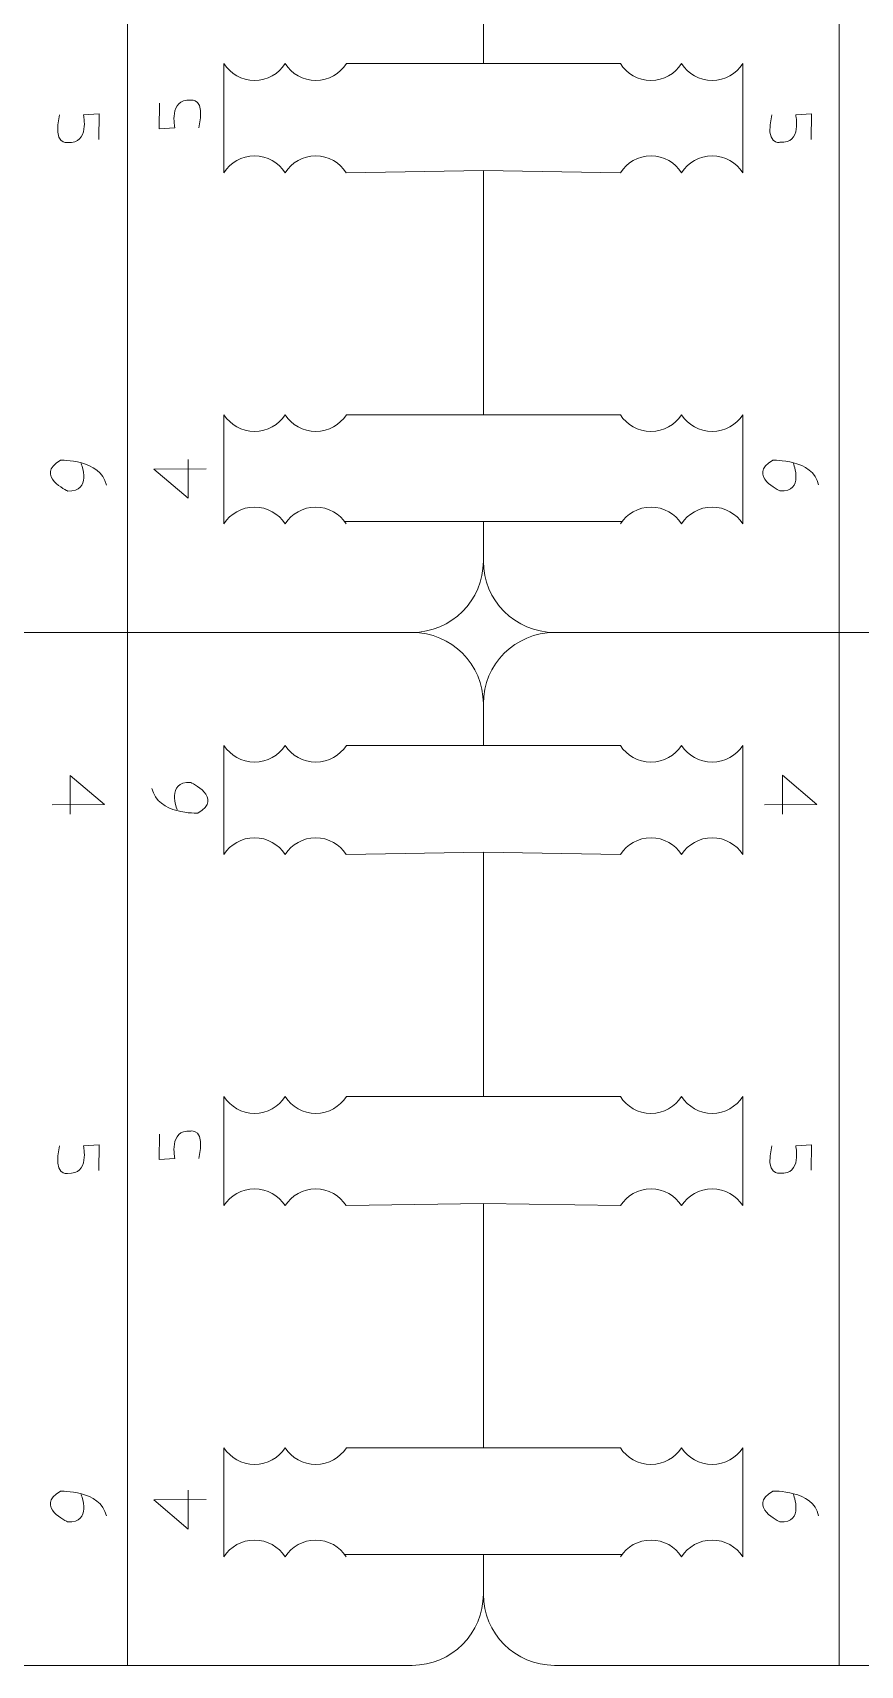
# Model space of a CAD drawing. Header units: centimetres. Extents: x -25 to 25, y -32.5 to 32.5.
# Drawn here: x -5.078 to -2.708, y 10.937 to 15.61 of the extents above; entities that cross this region are included whole.
import ezdxf

# ---------------------------------------------------------------- set-up
doc = ezdxf.new("R2010")
doc.units = ezdxf.units.CM
doc.header["$MEASUREMENT"] = 0
doc.layers.add('Capa 1', color=7, linetype='Continuous')

msp = doc.modelspace()

# ---------------------------------------------------------------- linework, layer by layer
at = {"layer": 'Capa 1', "color": 250, "lineweight": 9}
for points in [[(-4.80633, 13.89342), (-4.80633, 13.89342), (-4.80633, 16.84943), (-4.80633, 16.84943)], [(-2.76905, 13.89342), (-2.76905, 13.89342), (-2.76905, 16.84943), (-2.76905, 16.84943)], [(-4.53066, 15.2089), (-4.53066, 15.2089), (-4.53049, 15.521), (-4.53049, 15.521)], [(-3.39538, 15.521), (-3.39538, 15.521), (-3.78771, 15.521), (-3.78771, 15.521)], [(-3.04475, 15.2089), (-3.04475, 15.2089), (-3.04492, 15.521), (-3.04492, 15.521)], [(-3.78771, 15.21516), (-3.78771, 15.21516), (-3.39521, 15.2089), (-3.39521, 15.2089)], [(-4.53066, 14.20405), (-4.53066, 14.20405), (-4.53049, 14.51615), (-4.53049, 14.51615)], [(-3.39538, 14.51615), (-3.39538, 14.51615), (-3.78771, 14.51615), (-3.78771, 14.51615)], [(-3.04475, 14.20405), (-3.04475, 14.20405), (-3.04492, 14.51615), (-3.04492, 14.51615)], [(-3.78771, 14.2103), (-3.78771, 14.2103), (-3.39086, 14.2103), (-3.39086, 14.2103)], [(-4.80633, 10.93743), (-4.80633, 10.93743), (-4.80633, 13.89344), (-4.80633, 13.89344)], [(-3.78771, 13.68952), (-3.78771, 13.80167), (-3.69595, 13.89342), (-3.58381, 13.89342)], [(-2.76905, 10.93743), (-2.76905, 10.93743), (-2.76905, 13.89344), (-2.76905, 13.89344)], [(-4.53066, 13.25777), (-4.53066, 13.25777), (-4.53049, 13.56987), (-4.53049, 13.56987)], [(-3.39538, 13.56987), (-3.39538, 13.56987), (-3.78771, 13.56987), (-3.78771, 13.56987)], [(-3.04475, 13.25777), (-3.04475, 13.25777), (-3.04492, 13.56987), (-3.04492, 13.56987)], [(-3.78771, 13.26402), (-3.78771, 13.26402), (-3.39521, 13.25777), (-3.39521, 13.25777)], [(-4.53066, 12.25291), (-4.53066, 12.25291), (-4.53049, 12.56501), (-4.53049, 12.56501)], [(-3.39538, 12.56501), (-3.39538, 12.56501), (-3.78771, 12.56501), (-3.78771, 12.56501)], [(-3.04475, 12.25291), (-3.04475, 12.25291), (-3.04492, 12.56501), (-3.04492, 12.56501)], [(-3.78771, 12.25916), (-3.78771, 12.25916), (-3.39521, 12.25291), (-3.39521, 12.25291)], [(-4.53066, 11.24806), (-4.53066, 11.24806), (-4.53049, 11.56016), (-4.53049, 11.56016)], [(-3.39538, 11.56016), (-3.39538, 11.56016), (-3.78771, 11.56016), (-3.78771, 11.56016)], [(-3.04475, 11.24806), (-3.04475, 11.24806), (-3.04492, 11.56016), (-3.04492, 11.56016)], [(-3.78771, 11.25431), (-3.78771, 11.25431), (-3.39086, 11.25431), (-3.39086, 11.25431)]]:
    msp.add_open_spline(points, degree=3, dxfattribs=at)
for points, knots in [([(-4.18003, 15.521), (-4.18003, 15.521), (-3.78771, 15.521), (-3.78771, 15.521), (-3.78771, 15.521), (-3.78771, 15.521), (-3.78771, 16.22001), (-3.78771, 16.22001), (-3.78771, 16.22001), (-3.78771, 16.22001), (-4.1802, 16.21376), (-4.1802, 16.21376)], [0, 0, 0, 0, 0.25, 0.25, 0.25, 0.25, 0.5, 0.5, 0.5, 0.5, 1, 1, 1, 1]), ([(-4.35526, 15.521), (-4.37376, 15.49219), (-4.40609, 15.47309), (-4.44288, 15.47309), (-4.44288, 15.47309), (-4.47966, 15.47309), (-4.51199, 15.49219), (-4.53049, 15.521)], [0, 0, 0, 0, 0.3333333, 0.3333333, 0.3333333, 0.3333333, 1, 1, 1, 1]), ([(-4.18003, 15.521), (-4.19853, 15.49219), (-4.23086, 15.47309), (-4.26765, 15.47309), (-4.26765, 15.47309), (-4.30443, 15.47309), (-4.33676, 15.49219), (-4.35526, 15.521)], [0, 0, 0, 0, 0.3333333, 0.3333333, 0.3333333, 0.3333333, 1, 1, 1, 1]), ([(-3.39538, 15.521), (-3.37688, 15.49219), (-3.34455, 15.47309), (-3.30776, 15.47309), (-3.30776, 15.47309), (-3.27098, 15.47309), (-3.23865, 15.49219), (-3.22015, 15.521)], [0, 0, 0, 0, 0.3333333, 0.3333333, 0.3333333, 0.3333333, 1, 1, 1, 1]), ([(-3.22015, 15.521), (-3.20165, 15.49219), (-3.16932, 15.47309), (-3.13253, 15.47309), (-3.13253, 15.47309), (-3.09575, 15.47309), (-3.06342, 15.49219), (-3.04492, 15.521)], [0, 0, 0, 0, 0.3333333, 0.3333333, 0.3333333, 0.3333333, 1, 1, 1, 1]), ([(-4.35543, 15.2089), (-4.37392, 15.23772), (-4.40626, 15.25682), (-4.44304, 15.25682), (-4.44304, 15.25682), (-4.47983, 15.25682), (-4.51216, 15.23772), (-4.53066, 15.2089)], [0, 0, 0, 0, 0.3333333, 0.3333333, 0.3333333, 0.3333333, 1, 1, 1, 1]), ([(-4.1802, 15.2089), (-4.1987, 15.23772), (-4.23103, 15.25682), (-4.26781, 15.25682), (-4.26781, 15.25682), (-4.3046, 15.25682), (-4.33693, 15.23772), (-4.35543, 15.2089)], [0, 0, 0, 0, 0.3333333, 0.3333333, 0.3333333, 0.3333333, 1, 1, 1, 1]), ([(-3.39521, 15.2089), (-3.37671, 15.23772), (-3.34438, 15.25682), (-3.3076, 15.25682), (-3.3076, 15.25682), (-3.27081, 15.25682), (-3.23848, 15.23772), (-3.21998, 15.2089)], [0, 0, 0, 0, 0.3333333, 0.3333333, 0.3333333, 0.3333333, 1, 1, 1, 1]), ([(-3.21998, 15.2089), (-3.20149, 15.23772), (-3.16915, 15.25682), (-3.13237, 15.25682), (-3.13237, 15.25682), (-3.09558, 15.25682), (-3.06325, 15.23772), (-3.04475, 15.2089)], [0, 0, 0, 0, 0.3333333, 0.3333333, 0.3333333, 0.3333333, 1, 1, 1, 1]), ([(-4.18003, 14.51615), (-4.18003, 14.51615), (-3.78771, 14.51615), (-3.78771, 14.51615), (-3.78771, 14.51615), (-3.78771, 14.51615), (-3.78771, 15.21516), (-3.78771, 15.21516), (-3.78771, 15.21516), (-3.78771, 15.21516), (-4.1802, 15.2089), (-4.1802, 15.2089)], [0, 0, 0, 0, 0.25, 0.25, 0.25, 0.25, 0.5, 0.5, 0.5, 0.5, 1, 1, 1, 1]), ([(-4.35526, 14.51615), (-4.37376, 14.48733), (-4.40609, 14.46823), (-4.44288, 14.46823), (-4.44288, 14.46823), (-4.47966, 14.46823), (-4.51199, 14.48733), (-4.53049, 14.51615)], [0, 0, 0, 0, 0.3333333, 0.3333333, 0.3333333, 0.3333333, 1, 1, 1, 1]), ([(-4.18003, 14.51615), (-4.19853, 14.48733), (-4.23086, 14.46823), (-4.26765, 14.46823), (-4.26765, 14.46823), (-4.30443, 14.46823), (-4.33676, 14.48733), (-4.35526, 14.51615)], [0, 0, 0, 0, 0.3333333, 0.3333333, 0.3333333, 0.3333333, 1, 1, 1, 1]), ([(-3.39538, 14.51615), (-3.37688, 14.48733), (-3.34455, 14.46823), (-3.30776, 14.46823), (-3.30776, 14.46823), (-3.27098, 14.46823), (-3.23865, 14.48733), (-3.22015, 14.51615)], [0, 0, 0, 0, 0.3333333, 0.3333333, 0.3333333, 0.3333333, 1, 1, 1, 1]), ([(-3.22015, 14.51615), (-3.20165, 14.48733), (-3.16932, 14.46823), (-3.13253, 14.46823), (-3.13253, 14.46823), (-3.09575, 14.46823), (-3.06342, 14.48733), (-3.04492, 14.51615)], [0, 0, 0, 0, 0.3333333, 0.3333333, 0.3333333, 0.3333333, 1, 1, 1, 1]), ([(-4.35543, 14.20405), (-4.37392, 14.23286), (-4.40626, 14.25196), (-4.44304, 14.25196), (-4.44304, 14.25196), (-4.47983, 14.25196), (-4.51216, 14.23286), (-4.53066, 14.20405)], [0, 0, 0, 0, 0.3333333, 0.3333333, 0.3333333, 0.3333333, 1, 1, 1, 1]), ([(-4.1802, 14.20405), (-4.1987, 14.23286), (-4.23103, 14.25196), (-4.26781, 14.25196), (-4.26781, 14.25196), (-4.3046, 14.25196), (-4.33693, 14.23286), (-4.35543, 14.20405)], [0, 0, 0, 0, 0.3333333, 0.3333333, 0.3333333, 0.3333333, 1, 1, 1, 1]), ([(-3.39521, 14.20405), (-3.37671, 14.23286), (-3.34438, 14.25196), (-3.3076, 14.25196), (-3.3076, 14.25196), (-3.27081, 14.25196), (-3.23848, 14.23286), (-3.21998, 14.20405)], [0, 0, 0, 0, 0.3333333, 0.3333333, 0.3333333, 0.3333333, 1, 1, 1, 1]), ([(-3.21998, 14.20405), (-3.20149, 14.23286), (-3.16915, 14.25196), (-3.13237, 14.25196), (-3.13237, 14.25196), (-3.09558, 14.25196), (-3.06325, 14.23286), (-3.04475, 14.20405)], [0, 0, 0, 0, 0.3333333, 0.3333333, 0.3333333, 0.3333333, 1, 1, 1, 1]), ([(-4.80635, 13.89342), (-4.33423, 13.89342), (-3.9916, 13.89342), (-3.9916, 13.89342), (-3.9916, 13.89342), (-3.87946, 13.89342), (-3.78771, 13.98518), (-3.78771, 14.09732), (-3.78771, 14.09732), (-3.78771, 14.09732), (-3.78771, 14.2103), (-3.78771, 14.2103), (-3.78771, 14.2103), (-3.78771, 14.2103), (-4.18455, 14.2103), (-4.18455, 14.2103)], [0, 0, 0, 0, 0.2, 0.2, 0.2, 0.2, 0.4, 0.4, 0.4, 0.4, 0.6, 0.6, 0.6, 0.6, 1, 1, 1, 1]), ([(-2.76906, 13.89342), (-2.29695, 13.89342), (-1.95432, 13.89342), (-1.95432, 13.89342), (-1.95432, 13.89342), (-1.84218, 13.89342), (-1.75042, 13.98518), (-1.75042, 14.09732), (-1.75042, 14.09732), (-1.75042, 14.09732), (-1.75042, 14.2103), (-1.75042, 14.2103), (-1.75042, 14.2103), (-1.75042, 14.2103), (-2.14727, 14.2103), (-2.14727, 14.2103)], [0, 0, 0, 0, 0.2, 0.2, 0.2, 0.2, 0.4, 0.4, 0.4, 0.4, 0.6, 0.6, 0.6, 0.6, 1, 1, 1, 1]), ([(-4.80635, 13.89342), (-5.27846, 13.89342), (-5.62109, 13.89342), (-5.62109, 13.89342), (-5.62109, 13.89342), (-5.73323, 13.89342), (-5.82499, 13.98518), (-5.82499, 14.09732)], [0, 0, 0, 0, 0.3333333, 0.3333333, 0.3333333, 0.3333333, 1, 1, 1, 1]), ([(-2.76906, 13.89342), (-3.24118, 13.89342), (-3.58381, 13.89342), (-3.58381, 13.89342), (-3.58381, 13.89342), (-3.69595, 13.89342), (-3.78771, 13.98518), (-3.78771, 14.09732)], [0, 0, 0, 0, 0.3333333, 0.3333333, 0.3333333, 0.3333333, 1, 1, 1, 1]), ([(-4.18003, 13.56987), (-4.18003, 13.56987), (-3.78771, 13.56987), (-3.78771, 13.56987), (-3.78771, 13.56987), (-3.78771, 13.56987), (-3.78771, 13.68952), (-3.78771, 13.68952), (-3.78771, 13.68952), (-3.78771, 13.80167), (-3.87946, 13.89342), (-3.9916, 13.89342)], [0, 0, 0, 0, 0.25, 0.25, 0.25, 0.25, 0.5, 0.5, 0.5, 0.5, 1, 1, 1, 1]), ([(-4.35526, 13.56987), (-4.37376, 13.54105), (-4.40609, 13.52195), (-4.44288, 13.52195), (-4.44288, 13.52195), (-4.47966, 13.52195), (-4.51199, 13.54105), (-4.53049, 13.56987)], [0, 0, 0, 0, 0.3333333, 0.3333333, 0.3333333, 0.3333333, 1, 1, 1, 1]), ([(-4.18003, 13.56987), (-4.19853, 13.54105), (-4.23086, 13.52195), (-4.26765, 13.52195), (-4.26765, 13.52195), (-4.30443, 13.52195), (-4.33676, 13.54105), (-4.35526, 13.56987)], [0, 0, 0, 0, 0.3333333, 0.3333333, 0.3333333, 0.3333333, 1, 1, 1, 1]), ([(-3.39538, 13.56987), (-3.37688, 13.54105), (-3.34455, 13.52195), (-3.30776, 13.52195), (-3.30776, 13.52195), (-3.27098, 13.52195), (-3.23865, 13.54105), (-3.22015, 13.56987)], [0, 0, 0, 0, 0.3333333, 0.3333333, 0.3333333, 0.3333333, 1, 1, 1, 1]), ([(-3.22015, 13.56987), (-3.20165, 13.54105), (-3.16932, 13.52195), (-3.13253, 13.52195), (-3.13253, 13.52195), (-3.09575, 13.52195), (-3.06342, 13.54105), (-3.04492, 13.56987)], [0, 0, 0, 0, 0.3333333, 0.3333333, 0.3333333, 0.3333333, 1, 1, 1, 1]), ([(-4.35543, 13.25777), (-4.37392, 13.28659), (-4.40626, 13.30569), (-4.44304, 13.30569), (-4.44304, 13.30569), (-4.47983, 13.30569), (-4.51216, 13.28659), (-4.53066, 13.25777)], [0, 0, 0, 0, 0.3333333, 0.3333333, 0.3333333, 0.3333333, 1, 1, 1, 1]), ([(-4.1802, 13.25777), (-4.1987, 13.28659), (-4.23103, 13.30569), (-4.26781, 13.30569), (-4.26781, 13.30569), (-4.3046, 13.30569), (-4.33693, 13.28659), (-4.35543, 13.25777)], [0, 0, 0, 0, 0.3333333, 0.3333333, 0.3333333, 0.3333333, 1, 1, 1, 1]), ([(-3.39521, 13.25777), (-3.37671, 13.28659), (-3.34438, 13.30569), (-3.3076, 13.30569), (-3.3076, 13.30569), (-3.27081, 13.30569), (-3.23848, 13.28659), (-3.21998, 13.25777)], [0, 0, 0, 0, 0.3333333, 0.3333333, 0.3333333, 0.3333333, 1, 1, 1, 1]), ([(-3.21998, 13.25777), (-3.20149, 13.28659), (-3.16915, 13.30569), (-3.13237, 13.30569), (-3.13237, 13.30569), (-3.09558, 13.30569), (-3.06325, 13.28659), (-3.04475, 13.25777)], [0, 0, 0, 0, 0.3333333, 0.3333333, 0.3333333, 0.3333333, 1, 1, 1, 1]), ([(-4.18003, 12.56501), (-4.18003, 12.56501), (-3.78771, 12.56501), (-3.78771, 12.56501), (-3.78771, 12.56501), (-3.78771, 12.56501), (-3.78771, 13.26402), (-3.78771, 13.26402), (-3.78771, 13.26402), (-3.78771, 13.26402), (-4.1802, 13.25777), (-4.1802, 13.25777)], [0, 0, 0, 0, 0.25, 0.25, 0.25, 0.25, 0.5, 0.5, 0.5, 0.5, 1, 1, 1, 1]), ([(-4.35526, 12.56501), (-4.37376, 12.5362), (-4.40609, 12.5171), (-4.44288, 12.5171), (-4.44288, 12.5171), (-4.47966, 12.5171), (-4.51199, 12.5362), (-4.53049, 12.56501)], [0, 0, 0, 0, 0.3333333, 0.3333333, 0.3333333, 0.3333333, 1, 1, 1, 1]), ([(-4.18003, 12.56501), (-4.19853, 12.5362), (-4.23086, 12.5171), (-4.26765, 12.5171), (-4.26765, 12.5171), (-4.30443, 12.5171), (-4.33676, 12.5362), (-4.35526, 12.56501)], [0, 0, 0, 0, 0.3333333, 0.3333333, 0.3333333, 0.3333333, 1, 1, 1, 1]), ([(-3.39538, 12.56501), (-3.37688, 12.5362), (-3.34455, 12.5171), (-3.30776, 12.5171), (-3.30776, 12.5171), (-3.27098, 12.5171), (-3.23865, 12.5362), (-3.22015, 12.56501)], [0, 0, 0, 0, 0.3333333, 0.3333333, 0.3333333, 0.3333333, 1, 1, 1, 1]), ([(-3.22015, 12.56501), (-3.20165, 12.5362), (-3.16932, 12.5171), (-3.13253, 12.5171), (-3.13253, 12.5171), (-3.09575, 12.5171), (-3.06342, 12.5362), (-3.04492, 12.56501)], [0, 0, 0, 0, 0.3333333, 0.3333333, 0.3333333, 0.3333333, 1, 1, 1, 1]), ([(-4.35543, 12.25291), (-4.37392, 12.28173), (-4.40626, 12.30083), (-4.44304, 12.30083), (-4.44304, 12.30083), (-4.47983, 12.30083), (-4.51216, 12.28173), (-4.53066, 12.25291)], [0, 0, 0, 0, 0.3333333, 0.3333333, 0.3333333, 0.3333333, 1, 1, 1, 1]), ([(-4.1802, 12.25291), (-4.1987, 12.28173), (-4.23103, 12.30083), (-4.26781, 12.30083), (-4.26781, 12.30083), (-4.3046, 12.30083), (-4.33693, 12.28173), (-4.35543, 12.25291)], [0, 0, 0, 0, 0.3333333, 0.3333333, 0.3333333, 0.3333333, 1, 1, 1, 1]), ([(-3.39521, 12.25291), (-3.37671, 12.28173), (-3.34438, 12.30083), (-3.3076, 12.30083), (-3.3076, 12.30083), (-3.27081, 12.30083), (-3.23848, 12.28173), (-3.21998, 12.25291)], [0, 0, 0, 0, 0.3333333, 0.3333333, 0.3333333, 0.3333333, 1, 1, 1, 1]), ([(-3.21998, 12.25291), (-3.20149, 12.28173), (-3.16915, 12.30083), (-3.13237, 12.30083), (-3.13237, 12.30083), (-3.09558, 12.30083), (-3.06325, 12.28173), (-3.04475, 12.25291)], [0, 0, 0, 0, 0.3333333, 0.3333333, 0.3333333, 0.3333333, 1, 1, 1, 1]), ([(-4.18003, 11.56016), (-4.18003, 11.56016), (-3.78771, 11.56016), (-3.78771, 11.56016), (-3.78771, 11.56016), (-3.78771, 11.56016), (-3.78771, 12.25916), (-3.78771, 12.25916), (-3.78771, 12.25916), (-3.78771, 12.25916), (-4.1802, 12.25291), (-4.1802, 12.25291)], [0, 0, 0, 0, 0.25, 0.25, 0.25, 0.25, 0.5, 0.5, 0.5, 0.5, 1, 1, 1, 1]), ([(-4.35526, 11.56016), (-4.37376, 11.53134), (-4.40609, 11.51224), (-4.44288, 11.51224), (-4.44288, 11.51224), (-4.47966, 11.51224), (-4.51199, 11.53134), (-4.53049, 11.56016)], [0, 0, 0, 0, 0.3333333, 0.3333333, 0.3333333, 0.3333333, 1, 1, 1, 1]), ([(-4.18003, 11.56016), (-4.19853, 11.53134), (-4.23086, 11.51224), (-4.26765, 11.51224), (-4.26765, 11.51224), (-4.30443, 11.51224), (-4.33676, 11.53134), (-4.35526, 11.56016)], [0, 0, 0, 0, 0.3333333, 0.3333333, 0.3333333, 0.3333333, 1, 1, 1, 1]), ([(-3.39538, 11.56016), (-3.37688, 11.53134), (-3.34455, 11.51224), (-3.30776, 11.51224), (-3.30776, 11.51224), (-3.27098, 11.51224), (-3.23865, 11.53134), (-3.22015, 11.56016)], [0, 0, 0, 0, 0.3333333, 0.3333333, 0.3333333, 0.3333333, 1, 1, 1, 1]), ([(-3.22015, 11.56016), (-3.20165, 11.53134), (-3.16932, 11.51224), (-3.13253, 11.51224), (-3.13253, 11.51224), (-3.09575, 11.51224), (-3.06342, 11.53134), (-3.04492, 11.56016)], [0, 0, 0, 0, 0.3333333, 0.3333333, 0.3333333, 0.3333333, 1, 1, 1, 1]), ([(-4.35543, 11.24806), (-4.37392, 11.27687), (-4.40626, 11.29597), (-4.44304, 11.29597), (-4.44304, 11.29597), (-4.47983, 11.29597), (-4.51216, 11.27687), (-4.53066, 11.24806)], [0, 0, 0, 0, 0.3333333, 0.3333333, 0.3333333, 0.3333333, 1, 1, 1, 1]), ([(-4.1802, 11.24806), (-4.1987, 11.27687), (-4.23103, 11.29597), (-4.26781, 11.29597), (-4.26781, 11.29597), (-4.3046, 11.29597), (-4.33693, 11.27687), (-4.35543, 11.24806)], [0, 0, 0, 0, 0.3333333, 0.3333333, 0.3333333, 0.3333333, 1, 1, 1, 1]), ([(-3.39521, 11.24806), (-3.37671, 11.27687), (-3.34438, 11.29597), (-3.3076, 11.29597), (-3.3076, 11.29597), (-3.27081, 11.29597), (-3.23848, 11.27687), (-3.21998, 11.24806)], [0, 0, 0, 0, 0.3333333, 0.3333333, 0.3333333, 0.3333333, 1, 1, 1, 1]), ([(-3.21998, 11.24806), (-3.20149, 11.27687), (-3.16915, 11.29597), (-3.13237, 11.29597), (-3.13237, 11.29597), (-3.09558, 11.29597), (-3.06325, 11.27687), (-3.04475, 11.24806)], [0, 0, 0, 0, 0.3333333, 0.3333333, 0.3333333, 0.3333333, 1, 1, 1, 1]), ([(-4.80635, 10.93743), (-4.33423, 10.93743), (-3.9916, 10.93743), (-3.9916, 10.93743), (-3.9916, 10.93743), (-3.87946, 10.93743), (-3.78771, 11.02919), (-3.78771, 11.14133), (-3.78771, 11.14133), (-3.78771, 11.14133), (-3.78771, 11.25431), (-3.78771, 11.25431), (-3.78771, 11.25431), (-3.78771, 11.25431), (-4.18455, 11.25431), (-4.18455, 11.25431)], [0, 0, 0, 0, 0.2, 0.2, 0.2, 0.2, 0.4, 0.4, 0.4, 0.4, 0.6, 0.6, 0.6, 0.6, 1, 1, 1, 1]), ([(-2.76906, 10.93743), (-2.29695, 10.93743), (-1.95432, 10.93743), (-1.95432, 10.93743), (-1.95432, 10.93743), (-1.84218, 10.93743), (-1.75042, 11.02919), (-1.75042, 11.14133), (-1.75042, 11.14133), (-1.75042, 11.14133), (-1.75042, 11.25431), (-1.75042, 11.25431), (-1.75042, 11.25431), (-1.75042, 11.25431), (-2.14727, 11.25431), (-2.14727, 11.25431)], [0, 0, 0, 0, 0.2, 0.2, 0.2, 0.2, 0.4, 0.4, 0.4, 0.4, 0.6, 0.6, 0.6, 0.6, 1, 1, 1, 1]), ([(-4.80635, 10.93743), (-5.27846, 10.93743), (-5.62109, 10.93743), (-5.62109, 10.93743), (-5.62109, 10.93743), (-5.73323, 10.93743), (-5.82499, 11.02919), (-5.82499, 11.14133)], [0, 0, 0, 0, 0.3333333, 0.3333333, 0.3333333, 0.3333333, 1, 1, 1, 1]), ([(-2.76906, 10.93743), (-3.24118, 10.93743), (-3.58381, 10.93743), (-3.58381, 10.93743), (-3.58381, 10.93743), (-3.69595, 10.93743), (-3.78771, 11.02919), (-3.78771, 11.14133)], [0, 0, 0, 0, 0.3333333, 0.3333333, 0.3333333, 0.3333333, 1, 1, 1, 1])]:
    msp.add_open_spline(points, degree=3, knots=knots, dxfattribs=at)
at = {"layer": 'Capa 1', "color": 240, "lineweight": 9}
for points, knots in [([(-4.67107, 15.33735), (-4.67107, 15.33735), (-4.69023, 15.42106), (-4.62553, 15.41614), (-4.62553, 15.41614), (-4.62553, 15.41614), (-4.58117, 15.42499), (-4.60284, 15.33735)], [0, 0, 0, 0, 0.3333333, 0.3333333, 0.3333333, 0.3333333, 1, 1, 1, 1]), ([(-4.93287, 15.37437), (-4.93287, 15.37437), (-4.91371, 15.29066), (-4.97841, 15.29559), (-4.97841, 15.29559), (-4.97841, 15.29559), (-5.02277, 15.28674), (-5.0011, 15.37437)], [0, 0, 0, 0, 0.3333333, 0.3333333, 0.3333333, 0.3333333, 1, 1, 1, 1]), ([(-4.8884, 15.30413), (-4.8884, 15.30413), (-4.88797, 15.37699), (-4.88797, 15.37699), (-4.88797, 15.37699), (-4.88797, 15.37699), (-4.93287, 15.37437), (-4.93287, 15.37437)], [0, 0, 0, 0, 0.3333333, 0.3333333, 0.3333333, 0.3333333, 1, 1, 1, 1]), ([(-4.71554, 15.40759), (-4.71554, 15.40759), (-4.71598, 15.33473), (-4.71598, 15.33473), (-4.71598, 15.33473), (-4.71598, 15.33473), (-4.67107, 15.33735), (-4.67107, 15.33735)], [0, 0, 0, 0, 0.3333333, 0.3333333, 0.3333333, 0.3333333, 1, 1, 1, 1]), ([(-2.89315, 15.37461), (-2.89315, 15.37461), (-2.87398, 15.2909), (-2.93869, 15.29582), (-2.93869, 15.29582), (-2.93869, 15.29582), (-2.98305, 15.28698), (-2.96137, 15.37461)], [0, 0, 0, 0, 0.3333333, 0.3333333, 0.3333333, 0.3333333, 1, 1, 1, 1]), ([(-2.84868, 15.30437), (-2.84868, 15.30437), (-2.84824, 15.37723), (-2.84824, 15.37723), (-2.84824, 15.37723), (-2.84824, 15.37723), (-2.89315, 15.37461), (-2.89315, 15.37461)], [0, 0, 0, 0, 0.3333333, 0.3333333, 0.3333333, 0.3333333, 1, 1, 1, 1]), ([(-4.93946, 14.37673), (-4.93946, 14.37673), (-4.90716, 14.29402), (-4.97779, 14.29796), (-4.97779, 14.29796), (-4.97779, 14.29796), (-5.07478, 14.34192), (-4.99856, 14.38594), (-4.99856, 14.38594), (-4.99856, 14.38594), (-4.88301, 14.38987), (-4.86727, 14.31507)], [0, 0, 0, 0, 0.25, 0.25, 0.25, 0.25, 0.5, 0.5, 0.5, 0.5, 1, 1, 1, 1]), ([(-4.6328, 14.38842), (-4.6328, 14.38842), (-4.6328, 14.27718), (-4.6328, 14.27718), (-4.6328, 14.27718), (-4.6328, 14.27718), (-4.73126, 14.36085), (-4.73126, 14.36085), (-4.73126, 14.36085), (-4.73126, 14.36085), (-4.58158, 14.36182), (-4.58158, 14.36182)], [0, 0, 0, 0, 0.25, 0.25, 0.25, 0.25, 0.5, 0.5, 0.5, 0.5, 1, 1, 1, 1]), ([(-2.89974, 14.37697), (-2.89974, 14.37697), (-2.86744, 14.29426), (-2.93806, 14.2982), (-2.93806, 14.2982), (-2.93806, 14.2982), (-3.03505, 14.34216), (-2.95883, 14.38618), (-2.95883, 14.38618), (-2.95883, 14.38618), (-2.84328, 14.39011), (-2.82754, 14.31531)], [0, 0, 0, 0, 0.25, 0.25, 0.25, 0.25, 0.5, 0.5, 0.5, 0.5, 1, 1, 1, 1]), ([(-4.97114, 13.37311), (-4.97114, 13.37311), (-4.97114, 13.48435), (-4.97114, 13.48435), (-4.97114, 13.48435), (-4.97114, 13.48435), (-4.87268, 13.40067), (-4.87268, 13.40067), (-4.87268, 13.40067), (-4.87268, 13.40067), (-5.02236, 13.39971), (-5.02236, 13.39971)], [0, 0, 0, 0, 0.25, 0.25, 0.25, 0.25, 0.5, 0.5, 0.5, 0.5, 1, 1, 1, 1]), ([(-4.66448, 13.38528), (-4.66448, 13.38528), (-4.69678, 13.468), (-4.62616, 13.46405), (-4.62616, 13.46405), (-4.62616, 13.46405), (-4.52916, 13.42009), (-4.60538, 13.37608), (-4.60538, 13.37608), (-4.60538, 13.37608), (-4.72094, 13.37214), (-4.73668, 13.44694)], [0, 0, 0, 0, 0.25, 0.25, 0.25, 0.25, 0.5, 0.5, 0.5, 0.5, 1, 1, 1, 1]), ([(-2.93142, 13.37335), (-2.93142, 13.37335), (-2.93142, 13.48459), (-2.93142, 13.48459), (-2.93142, 13.48459), (-2.93142, 13.48459), (-2.83296, 13.40091), (-2.83296, 13.40091), (-2.83296, 13.40091), (-2.83296, 13.40091), (-2.98263, 13.39995), (-2.98263, 13.39995)], [0, 0, 0, 0, 0.25, 0.25, 0.25, 0.25, 0.5, 0.5, 0.5, 0.5, 1, 1, 1, 1]), ([(-4.67107, 12.38764), (-4.67107, 12.38764), (-4.69023, 12.47135), (-4.62553, 12.46643), (-4.62553, 12.46643), (-4.62553, 12.46643), (-4.58117, 12.47528), (-4.60284, 12.38764)], [0, 0, 0, 0, 0.3333333, 0.3333333, 0.3333333, 0.3333333, 1, 1, 1, 1]), ([(-4.71554, 12.45788), (-4.71554, 12.45788), (-4.71598, 12.38502), (-4.71598, 12.38502), (-4.71598, 12.38502), (-4.71598, 12.38502), (-4.67107, 12.38764), (-4.67107, 12.38764)], [0, 0, 0, 0, 0.3333333, 0.3333333, 0.3333333, 0.3333333, 1, 1, 1, 1]), ([(-4.93287, 12.42417), (-4.93287, 12.42417), (-4.91371, 12.34047), (-4.97841, 12.34539), (-4.97841, 12.34539), (-4.97841, 12.34539), (-5.02277, 12.33654), (-5.0011, 12.42417)], [0, 0, 0, 0, 0.3333333, 0.3333333, 0.3333333, 0.3333333, 1, 1, 1, 1]), ([(-4.8884, 12.35394), (-4.8884, 12.35394), (-4.88797, 12.4268), (-4.88797, 12.4268), (-4.88797, 12.4268), (-4.88797, 12.4268), (-4.93287, 12.42417), (-4.93287, 12.42417)], [0, 0, 0, 0, 0.3333333, 0.3333333, 0.3333333, 0.3333333, 1, 1, 1, 1]), ([(-2.89315, 12.42441), (-2.89315, 12.42441), (-2.87398, 12.34071), (-2.93869, 12.34563), (-2.93869, 12.34563), (-2.93869, 12.34563), (-2.98305, 12.33678), (-2.96137, 12.42441)], [0, 0, 0, 0, 0.3333333, 0.3333333, 0.3333333, 0.3333333, 1, 1, 1, 1]), ([(-2.84868, 12.35418), (-2.84868, 12.35418), (-2.84824, 12.42703), (-2.84824, 12.42703), (-2.84824, 12.42703), (-2.84824, 12.42703), (-2.89315, 12.42441), (-2.89315, 12.42441)], [0, 0, 0, 0, 0.3333333, 0.3333333, 0.3333333, 0.3333333, 1, 1, 1, 1]), ([(-4.93946, 11.42653), (-4.93946, 11.42653), (-4.90716, 11.34382), (-4.97779, 11.34777), (-4.97779, 11.34777), (-4.97779, 11.34777), (-5.07478, 11.39173), (-4.99856, 11.43574), (-4.99856, 11.43574), (-4.99856, 11.43574), (-4.88301, 11.43968), (-4.86727, 11.36488)], [0, 0, 0, 0, 0.25, 0.25, 0.25, 0.25, 0.5, 0.5, 0.5, 0.5, 1, 1, 1, 1]), ([(-4.6328, 11.43871), (-4.6328, 11.43871), (-4.6328, 11.32747), (-4.6328, 11.32747), (-4.6328, 11.32747), (-4.6328, 11.32747), (-4.73126, 11.41114), (-4.73126, 11.41114), (-4.73126, 11.41114), (-4.73126, 11.41114), (-4.58158, 11.41211), (-4.58158, 11.41211)], [0, 0, 0, 0, 0.25, 0.25, 0.25, 0.25, 0.5, 0.5, 0.5, 0.5, 1, 1, 1, 1]), ([(-2.89974, 11.42677), (-2.89974, 11.42677), (-2.86744, 11.34406), (-2.93806, 11.348), (-2.93806, 11.348), (-2.93806, 11.348), (-3.03505, 11.39197), (-2.95883, 11.43598), (-2.95883, 11.43598), (-2.95883, 11.43598), (-2.84328, 11.43992), (-2.82754, 11.36511)], [0, 0, 0, 0, 0.25, 0.25, 0.25, 0.25, 0.5, 0.5, 0.5, 0.5, 1, 1, 1, 1])]:
    msp.add_open_spline(points, degree=3, knots=knots, dxfattribs=at)

doc.saveas('drawing.dxf')
